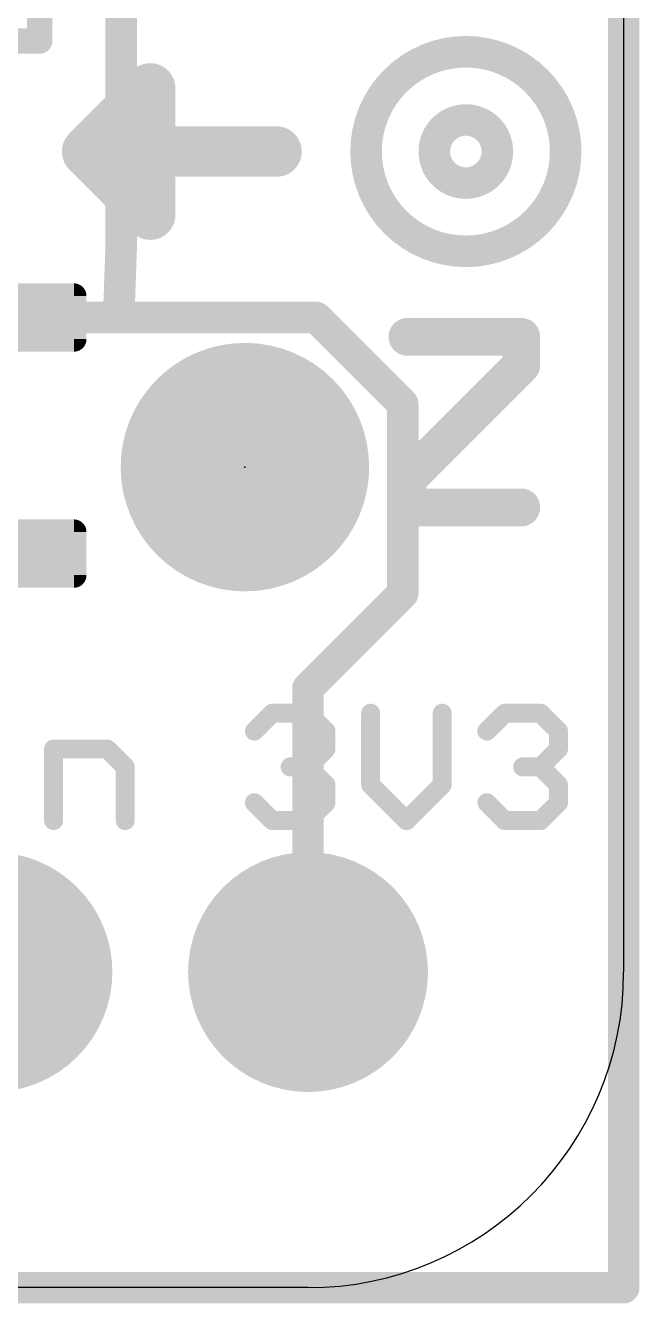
# Model space of a CAD drawing. Extents: x -0.1 to 23, y -0.1 to 20.4.
# Drawn here: x 18.05 to 22.99, y -0.13 to 10.16 of the extents above; entities that cross this region are included whole.
import ezdxf

# ---------------------------------------------------------------- set-up
doc = ezdxf.new("R2010")
doc.units = 0
for name, color, linetype in [('1', 12, 'CONTINUOUS'), ('16', 132, 'CONTINUOUS'), ('17', 110, 'CONTINUOUS'), ('20', 53, 'CONTINUOUS'), ('21', 40, 'CONTINUOUS'), ('23', 53, 'CONTINUOUS'), ('39', 12, 'CONTINUOUS'), ('41', 12, 'CONTINUOUS'), ('51', 253, 'CONTINUOUS')]:
    doc.layers.add(name, color=color, linetype=linetype)

# ---------------------------------------------------------------- blocks, each defined once
blk = doc.blocks.new('PIE')
at = {"const_width": 0.5}
blk.add_lwpolyline([(0, -0.25, 1), (0, 0.25, 1), (0, -0.25)], format="xyb", dxfattribs=at)
blk = doc.blocks.new('RECT')
blk.add_solid([(-0.5, -0.5), (0.5, -0.5), (-0.5, 0.5), (0.5, 0.5)])
blk = doc.blocks.new('ROUNDP')
at = {"const_width": 0.5}
blk.add_lwpolyline([(0, -0.25, 1), (0, 0.25, 1), (0, -0.25)], format="xyb", dxfattribs=at)
blk = doc.blocks.new('RECT88000X192000R37')
at = {"const_width": 0.1018}
blk.add_lwpolyline([(0.2241, -0.4982), (0.2241, 0.4982, 0.4142), (0.1733, 0.5491), (-0.1733, 0.5491, 0.4142), (-0.2241, 0.4982), (-0.2241, -0.4982, 0.4142), (-0.1733, -0.5491), (0.1733, -0.5491, 0.4142)], format="xyb", close=True, dxfattribs=at)
blk.add_solid([(-0.1987, -0.5237), (0.1987, -0.5237), (-0.1987, 0.5237), (0.1987, 0.5237)])

msp = doc.modelspace()

# ---------------------------------------------------------------- linework, layer by layer
at = {"layer": '1', "const_width": 0.254}
for points in [[(18.8166, 14.986), (18.8166, 8.3813)], [(18.8166, 8.3813), (18.796, 7.808)], [(17.9371, 7.808), (18.796, 7.808)], [(18.796, 7.808), (20.386, 7.808)], [(21.082, 7.112), (20.386, 7.808)], [(21.082, 5.588), (21.082, 7.112)], [(20.32, 4.826), (21.082, 5.588)], [(20.32, 2.54), (20.32, 4.826)]]:
    msp.add_lwpolyline(points, dxfattribs=at)
at = {"layer": '1', "const_width": 0.127}
for points in [[(18.7531, 8.3813, 1), (18.8802, 8.3813)], [(18.8801, 8.379, 1), (18.7532, 8.3835)], [(18.796, 7.8715, 1), (18.796, 7.7445)], [(18.796, 7.7445, 1), (18.796, 7.8715)], [(20.4309, 7.8529, 1), (20.3411, 7.7631)], [(20.386, 7.7445, 1), (20.386, 7.8715)], [(18.7325, 7.8103, 1), (18.8595, 7.8057)], [(21.1455, 7.112, 1), (21.0185, 7.112)], [(21.0371, 7.0671, 1), (21.1269, 7.1569)], [(21.1269, 5.5431, 1), (21.0371, 5.6329)], [(21.0185, 5.588, 1), (21.1455, 5.588)], [(20.3835, 4.826, 1), (20.2565, 4.826)], [(20.2751, 4.8709, 1), (20.3649, 4.7811)], [(20.2565, 2.54, 1), (20.3835, 2.54)]]:
    msp.add_lwpolyline(points, format="xyb", dxfattribs=at)
at = {"layer": '16', "const_width": 0.254}
for points in [[(22.86, 20.32), (22.86, 0)], [(22.86, 0), (0, 0)]]:
    msp.add_lwpolyline(points, dxfattribs=at)
at = {"layer": '16', "const_width": 0.127}
for points in [[(22.86, -0.0635, 1), (22.86, 0.0635)], [(22.7965, 0, 1), (22.9235, 0)]]:
    msp.add_lwpolyline(points, format="xyb", dxfattribs=at)
at = {"layer": '20'}
for p, q in [((22.86, 17.78), (22.86, 2.54)), ((20.32, 0), (2.54, 0))]:
    msp.add_line(p, q, dxfattribs=at)
msp.add_arc((20.32, 2.54), 2.54, 270, 0, dxfattribs=at)
at = {"layer": '21'}
for points, const_width in [([(18.161, 11.811), (18.161, 10.033)], 0.2032), ([(18.161, 10.033), (14.351, 10.033)], 0.2032), ([(18.542, 9.144), (19.05, 9.652)], 0.4064), ([(19.05, 9.652), (19.05, 9.144)], 0.4064), ([(19.05, 8.636), (18.542, 9.144)], 0.4064), ([(19.05, 9.144), (18.542, 9.144)], 0.4064), ([(19.05, 9.144), (19.05, 8.636)], 0.4064), ([(20.066, 9.144), (19.05, 9.144)], 0.4064), ([(21.1204, 7.6522), (22.0356, 7.6522)], 0.3048), ([(22.0356, 7.6522), (22.0356, 7.4234)], 0.3048), ([(22.0356, 7.4234), (21.1204, 6.5082)], 0.3048), ([(21.1204, 6.5082), (21.1204, 6.2794)], 0.3048), ([(21.1204, 6.2794), (22.0356, 6.2794)], 0.3048), ([(19.8882, 4.4795), (20.0323, 4.6235)], 0.1524), ([(20.0323, 4.6235), (20.3204, 4.6235)], 0.1524), ([(20.3204, 4.6235), (20.4644, 4.4795)], 0.1524), ([(20.8237, 4.6235), (20.8237, 4.0473)], 0.1524), ([(21.3999, 4.0473), (21.3999, 4.6235)], 0.1524), ([(21.7592, 4.4795), (21.9033, 4.6235)], 0.1524), ([(21.9033, 4.6235), (22.1914, 4.6235)], 0.1524), ([(22.1914, 4.6235), (22.3355, 4.4795)], 0.1524), ([(20.4644, 4.4795), (20.4644, 4.3354)], 0.1524), ([(22.3355, 4.4795), (22.3355, 4.3354)], 0.1524), ([(18.2724, 3.7592), (18.2724, 4.3354)], 0.1524), ([(18.2724, 4.3354), (18.7046, 4.3354)], 0.1524), ([(18.7046, 4.3354), (18.8486, 4.1914)], 0.1524), ([(20.4644, 4.3354), (20.3204, 4.1914)], 0.1524), ([(22.3355, 4.3354), (22.1914, 4.1914)], 0.1524), ([(18.8486, 4.1914), (18.8486, 3.7592)], 0.1524), ([(20.3204, 4.1914), (20.1763, 4.1914)], 0.1524), ([(20.3204, 4.1914), (20.4644, 4.0473)], 0.1524), ([(22.1914, 4.1914), (22.0474, 4.1914)], 0.1524), ([(22.1914, 4.1914), (22.3355, 4.0473)], 0.1524), ([(20.4644, 4.0473), (20.4644, 3.9033)], 0.1524), ([(20.8237, 4.0473), (21.1118, 3.7592)], 0.1524), ([(21.1118, 3.7592), (21.3999, 4.0473)], 0.1524), ([(22.3355, 4.0473), (22.3355, 3.9033)], 0.1524), ([(20.0323, 3.7592), (19.8882, 3.9033)], 0.1524), ([(20.4644, 3.9033), (20.3204, 3.7592)], 0.1524), ([(21.9033, 3.7592), (21.7592, 3.9033)], 0.1524), ([(22.3355, 3.9033), (22.1914, 3.7592)], 0.1524), ([(20.3204, 3.7592), (20.0323, 3.7592)], 0.1524), ([(22.1914, 3.7592), (21.9033, 3.7592)], 0.1524)]:
    msp.add_lwpolyline(points, dxfattribs=dict(at, const_width=const_width))
for points, const_width in [([(18.1102, 10.033, 1), (18.2118, 10.033)], 0.1016), ([(18.161, 9.9822, 1), (18.161, 10.0838)], 0.1016), ([(21.59, 8.3408, 1), (21.59, 9.9472, 1), (21.59, 8.3408)], 0.254), ([(19.1516, 9.652, 1), (18.9484, 9.652)], 0.2032), ([(19.1218, 9.5802, 1), (18.9782, 9.7238)], 0.2032), ([(21.59, 8.89, 1), (21.59, 9.398, 1), (21.59, 8.89)], 0.254), ([(18.542, 9.2456, 1), (18.542, 9.0424)], 0.2032), ([(18.6138, 9.2158, 1), (18.4702, 9.0722)], 0.2032), ([(18.4702, 9.2158, 1), (18.6138, 9.0722)], 0.2032), ([(19.1516, 9.144, 1), (18.9484, 9.144)], 0.2032), ([(19.05, 9.2456, 1), (19.05, 9.0424)], 0.2032), ([(19.05, 9.0424, 1), (19.05, 9.2456)], 0.2032), ([(20.066, 9.0424, 1), (20.066, 9.2456)], 0.2032), ([(18.9484, 9.144, 1), (19.1516, 9.144)], 0.2032), ([(18.9782, 8.5642, 1), (19.1218, 8.7078)], 0.2032), ([(18.9484, 8.636, 1), (19.1516, 8.636)], 0.2032), ([(21.1204, 7.7284, 1), (21.1204, 7.576)], 0.1524), ([(22.1118, 7.6522, 1), (21.9594, 7.6522)], 0.1524), ([(22.0356, 7.576, 1), (22.0356, 7.7284)], 0.1524), ([(22.0895, 7.3695, 1), (21.9817, 7.4773)], 0.1524), ([(21.9594, 7.4234, 1), (22.1118, 7.4234)], 0.1524), ([(21.1966, 6.5082, 1), (21.0442, 6.5082)], 0.1524), ([(21.0665, 6.5621, 1), (21.1743, 6.4543)], 0.1524), ([(21.1204, 6.3556, 1), (21.1204, 6.2032)], 0.1524), ([(22.0356, 6.2032, 1), (22.0356, 6.3556)], 0.1524), ([(21.0442, 6.2794, 1), (21.1966, 6.2794)], 0.1524), ([(20.0323, 4.6616, 1), (20.0323, 4.5854)], 0.0762), ([(20.0592, 4.5966, 1), (20.0053, 4.6505)], 0.0762), ([(20.3473, 4.6505, 1), (20.2934, 4.5966)], 0.0762), ([(20.3204, 4.5854, 1), (20.3204, 4.6616)], 0.0762), ([(20.8618, 4.6235, 1), (20.7856, 4.6235)], 0.0762), ([(21.438, 4.6235, 1), (21.3618, 4.6235)], 0.0762), ([(21.9033, 4.6616, 1), (21.9033, 4.5854)], 0.0762), ([(21.9302, 4.5966, 1), (21.8764, 4.6505)], 0.0762), ([(22.2183, 4.6505, 1), (22.1645, 4.5966)], 0.0762), ([(22.1914, 4.5854, 1), (22.1914, 4.6616)], 0.0762), ([(19.8613, 4.5064, 1), (19.9151, 4.4525)], 0.0762), ([(20.5025, 4.4795, 1), (20.4263, 4.4795)], 0.0762), ([(20.4375, 4.4525, 1), (20.4914, 4.5064)], 0.0762), ([(21.7323, 4.5064, 1), (21.7862, 4.4525)], 0.0762), ([(22.3736, 4.4795, 1), (22.2974, 4.4795)], 0.0762), ([(22.3085, 4.4525, 1), (22.3624, 4.5064)], 0.0762), ([(18.3105, 4.3354, 1), (18.2343, 4.3354)], 0.0762), ([(18.2724, 4.3735, 1), (18.2724, 4.2973)], 0.0762), ([(18.7315, 4.3624, 1), (18.6776, 4.3085)], 0.0762), ([(18.7046, 4.2973, 1), (18.7046, 4.3735)], 0.0762), ([(20.4263, 4.3354, 1), (20.5025, 4.3354)], 0.0762), ([(20.4914, 4.3085, 1), (20.4375, 4.3624)], 0.0762), ([(22.2974, 4.3354, 1), (22.3736, 4.3354)], 0.0762), ([(22.3624, 4.3085, 1), (22.3085, 4.3624)], 0.0762), ([(18.8867, 4.1914, 1), (18.8105, 4.1914)], 0.0762), ([(18.8217, 4.1644, 1), (18.8756, 4.2183)], 0.0762), ([(20.1763, 4.2295, 1), (20.1763, 4.1533)], 0.0762), ([(20.3473, 4.2183, 1), (20.2934, 4.1644)], 0.0762), ([(20.2934, 4.2183, 1), (20.3473, 4.1644)], 0.0762), ([(20.3204, 4.1533, 1), (20.3204, 4.2295)], 0.0762), ([(22.0474, 4.2295, 1), (22.0474, 4.1533)], 0.0762), ([(22.2183, 4.2183, 1), (22.1645, 4.1644)], 0.0762), ([(22.1645, 4.2183, 1), (22.2183, 4.1644)], 0.0762), ([(22.1914, 4.1533, 1), (22.1914, 4.2295)], 0.0762), ([(20.5025, 4.0473, 1), (20.4263, 4.0473)], 0.0762), ([(20.8507, 4.0743, 1), (20.7968, 4.0204)], 0.0762), ([(21.4269, 4.0204, 1), (21.373, 4.0743)], 0.0762), ([(22.3736, 4.0473, 1), (22.2974, 4.0473)], 0.0762), ([(20.4375, 4.0204, 1), (20.4914, 4.0743)], 0.0762), ([(20.7856, 4.0473, 1), (20.8618, 4.0473)], 0.0762), ([(21.3618, 4.0473, 1), (21.438, 4.0473)], 0.0762), ([(22.3085, 4.0204, 1), (22.3624, 4.0743)], 0.0762), ([(19.9151, 3.9302, 1), (19.8613, 3.8763)], 0.0762), ([(20.4263, 3.9033, 1), (20.5025, 3.9033)], 0.0762), ([(20.4914, 3.8763, 1), (20.4375, 3.9302)], 0.0762), ([(21.7862, 3.9302, 1), (21.7323, 3.8763)], 0.0762), ([(22.2974, 3.9033, 1), (22.3736, 3.9033)], 0.0762), ([(22.3624, 3.8763, 1), (22.3085, 3.9302)], 0.0762), ([(20.0323, 3.7973, 1), (20.0323, 3.7211)], 0.0762), ([(20.0053, 3.7323, 1), (20.0592, 3.7861)], 0.0762), ([(20.2934, 3.7861, 1), (20.3473, 3.7323)], 0.0762), ([(20.3204, 3.7211, 1), (20.3204, 3.7973)], 0.0762), ([(21.0849, 3.7861, 1), (21.1388, 3.7323)], 0.0762), ([(21.0849, 3.7323, 1), (21.1388, 3.7861)], 0.0762), ([(21.9033, 3.7973, 1), (21.9033, 3.7211)], 0.0762), ([(21.8764, 3.7323, 1), (21.9302, 3.7861)], 0.0762), ([(22.1645, 3.7861, 1), (22.2183, 3.7323)], 0.0762), ([(22.1914, 3.7211, 1), (22.1914, 3.7973)], 0.0762), ([(18.2343, 3.7592, 1), (18.3105, 3.7592)], 0.0762), ([(18.8105, 3.7592, 1), (18.8867, 3.7592)], 0.0762)]:
    msp.add_lwpolyline(points, format="xyb", dxfattribs=dict(at, const_width=const_width))
at = {"layer": '23'}
msp.add_point((19.812, 6.604), dxfattribs=at)
at = {"layer": '39'}
for points, const_width in [([(19.812, 7.354, 0.4142), (19.062, 6.604)], 0.5), ([(20.562, 6.604, 0.4142), (19.812, 7.354)], 0.5), ([(19.812, 7.479, 1), (19.812, 7.229)], 0.25), ([(19.812, 7.229, 1), (19.812, 7.479)], 0.25), ([(19.062, 6.604, 0.4142), (19.812, 5.854)], 0.5), ([(19.187, 6.604, 1), (18.937, 6.604)], 0.25), ([(19.812, 5.854, 0.4142), (20.562, 6.604)], 0.5), ([(20.687, 6.604, 1), (20.437, 6.604)], 0.25), ([(18.937, 6.604, 1), (19.187, 6.604)], 0.25), ([(20.437, 6.604, 1), (20.687, 6.604)], 0.25), ([(19.812, 5.979, 1), (19.812, 5.729)], 0.25), ([(19.812, 5.729, 1), (19.812, 5.979)], 0.25)]:
    msp.add_lwpolyline(points, format="xyb", dxfattribs=dict(at, const_width=const_width))
at = {"layer": '41'}
for points, const_width in [([(19.812, 7.354, 0.4142), (19.062, 6.604)], 0.5), ([(20.562, 6.604, 0.4142), (19.812, 7.354)], 0.5), ([(19.812, 7.479, 1), (19.812, 7.229)], 0.25), ([(19.812, 7.229, 1), (19.812, 7.479)], 0.25), ([(19.062, 6.604, 0.4142), (19.812, 5.854)], 0.5), ([(19.187, 6.604, 1), (18.937, 6.604)], 0.25), ([(19.812, 5.854, 0.4142), (20.562, 6.604)], 0.5), ([(20.687, 6.604, 1), (20.437, 6.604)], 0.25), ([(18.937, 6.604, 1), (19.187, 6.604)], 0.25), ([(20.437, 6.604, 1), (20.687, 6.604)], 0.25), ([(19.812, 5.979, 1), (19.812, 5.729)], 0.25), ([(19.812, 5.729, 1), (19.812, 5.979)], 0.25)]:
    msp.add_lwpolyline(points, format="xyb", dxfattribs=dict(at, const_width=const_width))

# ---------------------------------------------------------------- block references
at = {"layer": '1', "rotation": 270}
for p in [(17.9371, 7.808), (17.9371, 5.908)]:
    msp.add_blockref('RECT88000X192000R37', p, dxfattribs=at)
at = {"layer": '1'}
msp.add_blockref('PIE', (19.812, 6.604), dxfattribs=at)
at = {"layer": '17', "xscale": 1.9304, "yscale": 1.9304, "rotation": 90}
for p in [(17.78, 2.54), (17.78, 2.54), (20.32, 2.54), (20.32, 2.54)]:
    msp.add_blockref('ROUNDP', p, dxfattribs=at)
at = {"layer": '51', "xscale": 0.5, "yscale": 0.65, "rotation": 270}
for p in [(17.812, 7.808), (17.812, 5.908)]:
    msp.add_blockref('RECT', p, dxfattribs=at)
at = {"layer": '51', "xscale": 0.508, "yscale": 0.508}
msp.add_blockref('RECT', (20.32, 2.54), dxfattribs=at)

doc.saveas('drawing.dxf')
